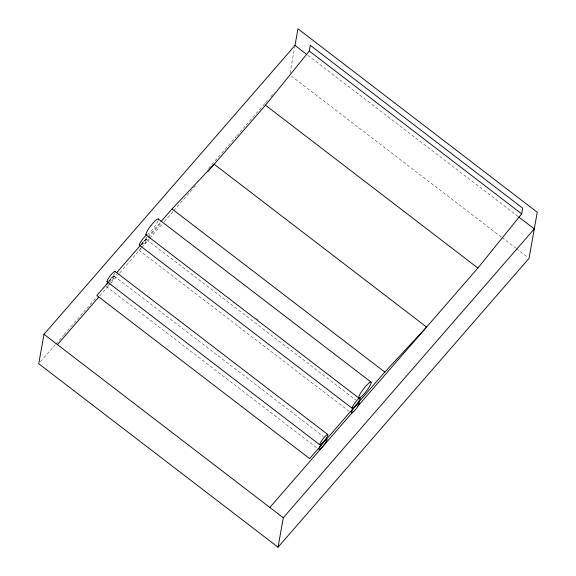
<?xml version="1.0" encoding="UTF-8"?>
<svg xmlns="http://www.w3.org/2000/svg" width="576" height="576" viewBox="0 0 576 576"><rect width="100%" height="100%" fill="white"/><g stroke="black" fill="none" stroke-linecap="round" stroke-linejoin="round"><path stroke-width="0.43" stroke-dasharray="2.88 2.16" d="M290.066 73.138L294.689 47.167M109.202 281.29L115.668 273.852M140.926 244.786L147.384 237.348M147.974 236.671L160.308 222.48M40.514 361.699L55.246 344.75M55.836 344.066L63.497 335.254M64.087 334.577L82.944 312.876M83.527 312.199L97.085 296.604M109.454 282.362L116.525 274.226M141.862 245.066L161.309 222.689M208.44 168.444L236.138 136.577M236.729 135.9L245.563 125.726M246.154 125.05L255.578 114.199M256.169 113.522L265.01 103.349M265.594 102.672L267.955 99.958M270.9 96.566L274.435 92.498M99.778 295.891L110.362 283.709M110.945 283.032L119.182 273.557M119.765 272.88L140.926 248.53M141.516 247.853L149.134 239.09M149.717 238.414L162.029 224.251M164.369 221.551L173.16 211.435M173.75 210.758L193.09 188.503M193.673 187.826L195.43 185.803M307.814 55.267L517.903 216.346M291.182 75.96L501.271 237.038M501.984 237.586L515.513 247.961M516.226 248.508L527.616 257.242M256.694 318.658L258.12 319.752M146.621 239.623L355.802 400.003M349.171 411.343L138.557 249.869A6.53 1.166 -52.5 0 0 141.134 248.227M114.264 276.17L323.453 436.55M106.207 286.416L316.822 447.89M158.119 220.73A10.051 1.793 -52.5 0 1 147.463 234.49M146.736 237.161A6.53 1.166 -52.5 0 1 141.034 244.404M140.926 245.038A6.53 1.166 -52.5 0 1 146.498 239.522A6.53 1.166 -52.5 0 1 143.237 245.808M114.89 272.671A6.53 1.166 -52.5 0 1 108.684 280.951M108.569 281.585A6.53 1.166 -52.5 0 1 114.149 276.07A6.53 1.166 -52.5 0 1 110.88 282.355M109.814 283.651A6.53 1.166 -52.5 0 1 106.51 286.517"/><path stroke-width="0.86" d="M43.992 334.303L38.75 363.737L278.042 547.2L529.042 258.336L537.25 212.263L297.958 28.8L294.998 45.439L43.992 334.303L283.284 517.766L278.042 547.2M207.742 171.641L265.478 105.199L309.283 51.034L310.298 45.324L522.698 208.174L521.676 213.883L477.871 268.049L357.638 406.411M108.619 281.966L96.869 295.488L309.622 458.611L384.811 372.082L426.586 327.067L214.186 164.225L172.058 208.958L160.898 221.803M116.842 272.506L140.335 245.462M57.442 344.614L98.597 297.245M269.834 507.463L352.922 411.84M283.284 517.766L534.283 228.902L518.616 216.893M309.283 51.034L521.676 213.883M294.998 45.439L306.389 54.173M265.478 105.199L477.871 268.049M172.058 208.958L384.811 372.082M158.321 219.01L371.074 382.126A10.051 1.793 -52.5 0 1 362.923 395.186A10.051 1.793 -52.5 0 1 360.763 392.904A10.051 1.793 -52.5 0 1 371.074 382.126M146.009 234.893L358.762 398.016M139.399 245.153L352.152 408.276M115.106 271.454L327.859 434.578A6.53 1.166 -52.5 0 1 322.373 443.182A6.53 1.166 -52.5 0 1 321.257 441.331A6.53 1.166 -52.5 0 1 327.859 434.578M107.05 281.7L319.802 444.823M146.542 234.965A10.051 1.793 -52.5 0 1 150.919 225.634A10.051 1.793 -52.5 0 1 158.436 219.622M140.263 245.002A6.53 1.166 -52.5 0 1 140.854 241.668A6.53 1.166 -52.5 0 1 146.599 235.058M107.352 281.801A6.53 1.166 -52.5 0 1 110.434 275.508A6.53 1.166 -52.5 0 1 115.135 271.901M325.382 440.035A6.53 1.166 -52.5 0 1 324.972 443.664A6.53 1.166 -52.5 0 1 318.917 449.424A6.53 1.166 -52.5 0 1 324.446 440.928M106.934 284.155A6.53 1.166 -52.5 0 1 107.662 282.924M354.73 406.634A6.53 1.166 -52.5 0 0 360.216 398.03A6.53 1.166 -52.5 0 0 353.606 404.784A6.53 1.166 -52.5 0 0 354.73 406.634M353.887 411.35A6.53 1.166 -52.5 0 0 359.374 402.739A6.53 1.166 -52.5 0 0 352.771 409.5A6.53 1.166 -52.5 0 0 353.887 411.35"/></g></svg>
